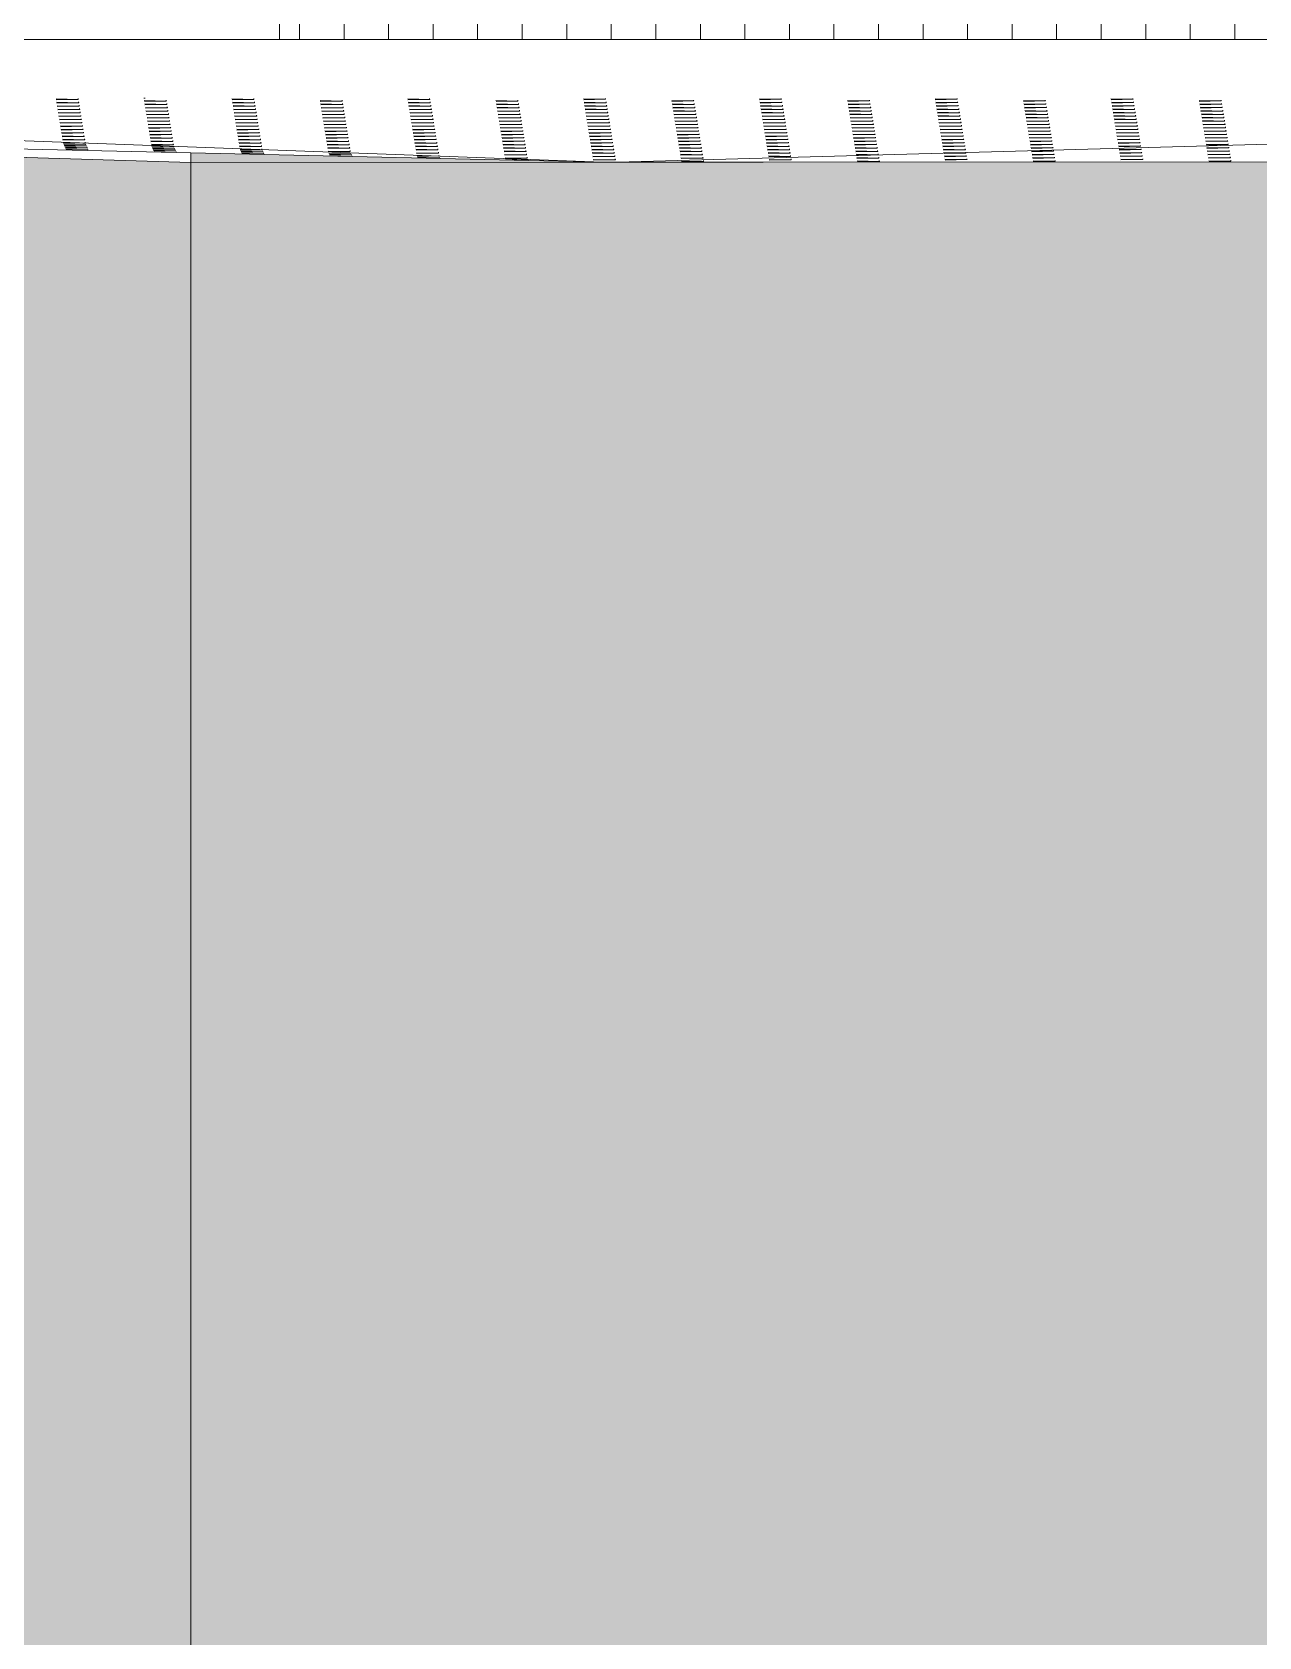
# Model space of a CAD drawing. Header units: millimetres. Extents: x -280990 to -136866, y -15139 to 7194.
# Drawn here: x -149202 to -145015, y -4239 to 1239 of the extents above; entities that cross this region are included whole.
import ezdxf

# ---------------------------------------------------------------- set-up
doc = ezdxf.new("R2010")
doc.units = ezdxf.units.MM
doc.header["$MEASUREMENT"] = 0
for name, color, linetype, lineweight in [('New_2D Drafting - General_Pen_No__1', 7, 'Continuous', 13), ('New_ARCHICAD Windows_Pen_No__1', 7, 'Continuous', 13), ('New_Site & Landscape - Terrain_Pen_No__1', 7, 'Continuous', 13), ('New_Structural - Bearing_Pen_No__1', 7, 'Continuous', 13)]:
    doc.layers.add(name, color=color, linetype=linetype, lineweight=lineweight)
for name, color, linetype, lineweight, true_color in [('New_2D Drafting - General_Pen_No__61', 7, 'Continuous', 20, 0x6a6a6a), ('New_Site & Landscape - Terrain_Pen_No__180', 7, 'Continuous', 15, 0xd6cda7), ('New_Site & Landscape - Terrain_Pen_No__93', 7, 'Continuous', 13, 0xa2a233)]:
    doc.layers.add(name, color=color, linetype=linetype, lineweight=lineweight, true_color=true_color)
doc.layers.add('New_Structural - Bearing', color=7, linetype='Continuous')

msp = doc.modelspace()

# ---------------------------------------------------------------- hatches: boundary and pattern name
at = {"layer": 'New_2D Drafting - General_Pen_No__61', "linetype": 'Continuous', "lineweight": 20, "true_color": 0x6a6a6a}
h = msp.add_hatch(dxfattribs=at)
h.set_pattern_fill('Dashed_0003', color=251, style=0, pattern_type=2)
h.set_pattern_definition([(45, (544818.18, 1213.55), (-183.84776, 183.84776), [194.99999, -65]), (45, (544818.18, 1397.4), (-183.84776, 183.84776), [194.99999, -65])])
h.paths.add_polyline_path([(-175351.4119, -15138.6962), (-136866.4204, -15138.6962), (-136880.1435, 617.9985), (-140103.53, 790.1595), (-144752.4156, 795.3361), (-148659.4545, 793.5462), (-155902.5965, 1013.7076), (-157702.217, 993.5462), (-159022.8864, 993.5462), (-164626.0405, 993.5462), (-175321.6693, 1014.3891), (-175351.4118, -246.9237)])
at = {"layer": 'New_Site & Landscape - Terrain_Pen_No__180', "linetype": 'Continuous', "lineweight": 0, "true_color": 0x353329}
msp.add_hatch(color=250, dxfattribs=at).paths.add_polyline_path([(-148659.4545, -13925.15), (-136916.8206, -13925.15), (-136916.8206, 624.3925), (-140415.5027, 793.5462), (-143030.2605, 793.5462), (-143125.0712, 796.005), (-147206.082, 794.3275), (-147255.4629, 794.3303), (-148659.4545, 826.4303)])
at = {"layer": 'New_Structural - Bearing', "linetype": 'Continuous', "lineweight": 0, "true_color": 0x000000}
h = msp.add_hatch(dxfattribs=at)
h.set_pattern_fill('Plank_Floor_vert_0003', color=18, style=0, pattern_type=2)
h.set_pattern_definition([(90, (544830.7, 1213.55), (152, 0), [])])
h.paths.add_polyline_path([(-153207.4082, 4013.5462), (-148357.4546, 4013.5462), (-148357.4544, 1213.5462), (-139310.9759, 1213.5462), (-139310.9759, 5033.5462), (-153192.9711, 5033.5462), (-153192.9711, 4683.5462), (-153207.4082, 4683.5462)])

# ---------------------------------------------------------------- linework, layer by layer
at = {"layer": 'New_2D Drafting - General_Pen_No__1', "color": 7, "linetype": 'Continuous', "lineweight": 13, "flags": 128}
msp.add_lwpolyline([(-175351.4119, -15138.6962), (-136866.4204, -15138.6962), (-136880.1435, 617.9985), (-140103.53, 790.1595), (-144752.4156, 795.3361), (-148659.4545, 793.5462), (-155902.5965, 1013.7076), (-157702.217, 993.5462), (-159022.8864, 993.5462), (-164626.0405, 993.5462), (-175321.6693, 1014.3891), (-175351.4118, -246.9237)], close=True, dxfattribs=at)
at = {"layer": 'New_ARCHICAD Windows_Pen_No__1', "color": 7, "linetype": 'Continuous', "lineweight": 13}
msp.add_line((-148357.4545, 4013.5462), (-148357.4545, 1213.5462), dxfattribs=at)
at = {"layer": 'New_Site & Landscape - Terrain_Pen_No__1', "color": 7, "linetype": 'Continuous', "lineweight": 13}
for p, q in [((-155902.5965, 993.5462), (-148659.4545, 826.4303)), ((-153202.9572, 1013.5418), (-147255.4629, 794.3303)), ((-149044.5264, 1008.8878), (-149119.7571, 1010.3121)), ((-149044.5264, 1008.8878), (-149119.2935, 1007.4453)), ((-149042.6722, 997.4206), (-149117.9029, 998.8449)), ((-149042.6722, 997.4206), (-149117.4393, 995.9781)), ((-149040.8179, 985.9534), (-149116.0486, 987.3777)), ((-149040.8179, 985.9534), (-149115.5851, 984.511)), ((-149044.5264, 1008.8878), (-149044.9899, 1011.7546)), ((-149042.6722, 997.4206), (-149043.1357, 1000.2874)), ((-149040.8179, 985.9534), (-149041.2815, 988.8202)), ((-148815.7596, 1013.3014), (-148820.2249, 1013.2153)), ((-148743.6036, 1003.1906), (-148818.8343, 1004.6149)), ((-148743.6036, 1003.1906), (-148818.3707, 1001.7481)), ((-148741.7494, 991.7234), (-148816.9801, 993.1477)), ((-148741.7494, 991.7234), (-148816.5165, 990.2809)), ((-148743.6036, 1003.1906), (-148744.0671, 1006.0574)), ((-148741.7494, 991.7234), (-148742.2129, 994.5902)), ((-148444.535, 1008.9605), (-148519.7657, 1010.3848)), ((-148444.535, 1008.9605), (-148519.3021, 1007.518)), ((-148442.6808, 997.4933), (-148517.9115, 998.9177)), ((-148442.6808, 997.4933), (-148517.4479, 996.0509)), ((-148440.8265, 986.0262), (-148516.0572, 987.4505)), ((-148440.8265, 986.0262), (-148515.5937, 984.5837)), ((-148444.535, 1008.9605), (-148444.9985, 1011.8273)), ((-148442.6808, 997.4933), (-148443.1443, 1000.3601)), ((-148440.8265, 986.0262), (-148441.2901, 988.893)), ((-148143.6122, 1003.2633), (-148218.8429, 1004.6876)), ((-148143.6122, 1003.2633), (-148218.3793, 1001.8208)), ((-148141.7579, 991.7961), (-148216.9886, 993.2204)), ((-148141.7579, 991.7961), (-148216.5251, 990.3536)), ((-148143.6122, 1003.2633), (-148144.0757, 1006.1301)), ((-148141.7579, 991.7961), (-148142.2215, 994.6629)), ((-147844.5436, 1009.0332), (-147919.7743, 1010.4576)), ((-147844.5436, 1009.0332), (-147919.3107, 1007.5908)), ((-147842.6894, 997.5661), (-147917.9201, 998.9904)), ((-147842.6893, 997.5661), (-147917.4565, 996.1236)), ((-147840.8351, 986.0989), (-147916.0658, 987.5232)), ((-147840.8351, 986.0989), (-147915.6023, 984.6564)), ((-147844.5436, 1009.0332), (-147845.0071, 1011.9)), ((-147842.6893, 997.5661), (-147843.1529, 1000.4329)), ((-147840.8351, 986.0989), (-147841.2987, 988.9657)), ((-147543.6208, 1003.336), (-147618.8515, 1004.7603)), ((-147543.6208, 1003.336), (-147618.3879, 1001.8935)), ((-147541.7665, 991.8688), (-147616.9972, 993.2931)), ((-147541.7665, 991.8688), (-147616.5337, 990.4263)), ((-147543.6208, 1003.336), (-147544.0843, 1006.2028)), ((-147541.7665, 991.8688), (-147542.2301, 994.7356)), ((-147244.5522, 1009.106), (-147319.7829, 1010.5303)), ((-147244.5522, 1009.106), (-147319.3193, 1007.6635)), ((-147242.6979, 997.6388), (-147317.9286, 999.0631)), ((-147242.6979, 997.6388), (-147317.4651, 996.1963)), ((-147240.8437, 986.1716), (-147316.0744, 987.5959)), ((-147240.8437, 986.1716), (-147315.6109, 984.7291)), ((-147244.5522, 1009.106), (-147245.0157, 1011.9728)), ((-147242.6979, 997.6388), (-147243.1615, 1000.5056)), ((-147240.8437, 986.1716), (-147241.3073, 989.0384)), ((-139346.2589, 1012.7825), (-147205.25, 794.3506)), ((-146943.6294, 1003.4087), (-147018.8601, 1004.833)), ((-146943.6294, 1003.4087), (-147018.3965, 1001.9662)), ((-146941.7751, 991.9415), (-147017.0058, 993.3658)), ((-146941.7751, 991.9415), (-147016.5423, 990.499)), ((-146943.6294, 1003.4087), (-146944.0929, 1006.2755)), ((-146941.7751, 991.9415), (-146942.2387, 994.8083)), ((-146644.5608, 1009.1787), (-146719.7915, 1010.603)), ((-146644.5608, 1009.1787), (-146719.3279, 1007.7362)), ((-146642.7065, 997.7115), (-146717.9372, 999.1358)), ((-146642.7065, 997.7115), (-146717.4737, 996.269)), ((-146640.8523, 986.2443), (-146716.083, 987.6686)), ((-146640.8523, 986.2443), (-146715.6195, 984.8018)), ((-146644.5608, 1009.1787), (-146645.0243, 1012.0455)), ((-146642.7065, 997.7115), (-146643.1701, 1000.5783)), ((-146640.8523, 986.2443), (-146641.3159, 989.1111)), ((-146343.6379, 1003.4814), (-146418.8687, 1004.9057)), ((-146343.6379, 1003.4814), (-146418.4051, 1002.039)), ((-146341.7837, 992.0143), (-146417.0144, 993.4386)), ((-146341.7837, 992.0143), (-146416.5509, 990.5718)), ((-146343.638, 1003.4814), (-146344.1015, 1006.3482)), ((-146341.7837, 992.0143), (-146342.2473, 994.881)), ((-146044.5694, 1009.2514), (-146119.8001, 1010.6757)), ((-146044.5694, 1009.2514), (-146119.3365, 1007.8089)), ((-146042.7151, 997.7842), (-146117.9458, 999.2085)), ((-146042.7151, 997.7842), (-146117.4823, 996.3417)), ((-146040.8609, 986.317), (-146116.0916, 987.7413)), ((-146040.8609, 986.317), (-146115.6281, 984.8745)), ((-146044.5694, 1009.2514), (-146045.0329, 1012.1182)), ((-146042.7151, 997.7842), (-146043.1787, 1000.651)), ((-146040.8609, 986.317), (-146041.3245, 989.1838)), ((-145743.6465, 1003.5542), (-145818.8772, 1004.9785)), ((-145743.6465, 1003.5542), (-145818.4137, 1002.1117)), ((-145741.7923, 992.087), (-145817.023, 993.5113)), ((-145741.7923, 992.087), (-145816.5595, 990.6445)), ((-145743.6465, 1003.5542), (-145744.1101, 1006.421)), ((-145741.7923, 992.087), (-145742.2559, 994.9538)), ((-145444.578, 1009.3241), (-145519.8087, 1010.7484)), ((-145444.578, 1009.3241), (-145519.3451, 1007.8816)), ((-145442.7237, 997.8569), (-145517.9544, 999.2812)), ((-145442.7237, 997.8569), (-145517.4909, 996.4144)), ((-145440.8695, 986.3897), (-145516.1002, 987.814)), ((-145440.8695, 986.3897), (-145515.6367, 984.9472)), ((-145444.5779, 1009.3241), (-145445.0415, 1012.1909)), ((-145442.7237, 997.8569), (-145443.1873, 1000.7237)), ((-145440.8695, 986.3897), (-145441.3331, 989.2565)), ((-145143.6551, 1003.6269), (-145218.8858, 1005.0512)), ((-145143.6551, 1003.6269), (-145218.4223, 1002.1844)), ((-145141.8009, 992.1597), (-145217.0316, 993.584)), ((-145141.8009, 992.1597), (-145216.5681, 990.7172)), ((-145143.6551, 1003.6269), (-145144.1187, 1006.4937)), ((-145141.8009, 992.1597), (-145142.2645, 995.0265)), ((-149038.9637, 974.4862), (-149114.1944, 975.9106)), ((-149038.9637, 974.4862), (-149113.7309, 973.0438)), ((-149037.1095, 963.0191), (-149112.3402, 964.4434)), ((-149037.1095, 963.0191), (-149111.8767, 961.5766)), ((-149035.2553, 951.5519), (-149110.486, 952.9762)), ((-149035.2553, 951.5519), (-149110.0224, 950.1094)), ((-149033.4011, 940.0847), (-149108.6318, 941.509)), ((-149033.4011, 940.0847), (-149108.1682, 938.6422)), ((-149038.9637, 974.4862), (-149039.4273, 977.353)), ((-149037.1095, 963.0191), (-149037.5731, 965.8859)), ((-149035.2553, 951.5519), (-149035.7188, 954.4187)), ((-149033.4011, 940.0847), (-149033.8646, 942.9515)), ((-149031.5469, 928.6175), (-149032.0104, 931.4843)), ((-148739.8951, 980.2562), (-148815.1258, 981.6805)), ((-148739.8951, 980.2562), (-148814.6623, 978.8137)), ((-148738.0409, 968.789), (-148813.2716, 970.2133)), ((-148738.0409, 968.789), (-148812.8081, 967.3465)), ((-148736.1867, 957.3218), (-148811.4174, 958.7461)), ((-148736.1867, 957.3218), (-148810.9538, 955.8793)), ((-148734.3325, 945.8546), (-148809.5632, 947.2789)), ((-148734.3325, 945.8546), (-148809.0996, 944.4121)), ((-148732.4783, 934.3874), (-148807.709, 935.8118)), ((-148732.4783, 934.3874), (-148807.2454, 932.945)), ((-148739.8951, 980.2562), (-148740.3587, 983.123)), ((-148738.0409, 968.789), (-148738.5045, 971.6558)), ((-148736.1867, 957.3218), (-148736.6503, 960.1886)), ((-148734.3325, 945.8546), (-148734.796, 948.7214)), ((-148732.4783, 934.3874), (-148732.9418, 937.2542)), ((-148438.9723, 974.559), (-148514.203, 975.9833)), ((-148438.9723, 974.559), (-148513.7395, 973.1165)), ((-148437.1181, 963.0918), (-148512.3488, 964.5161)), ((-148437.1181, 963.0918), (-148511.8852, 961.6493)), ((-148435.2639, 951.6246), (-148510.4946, 953.0489)), ((-148435.2639, 951.6246), (-148510.031, 950.1821)), ((-148433.4097, 940.1574), (-148508.6404, 941.5817)), ((-148433.4097, 940.1574), (-148508.1768, 938.7149)), ((-148438.9723, 974.559), (-148439.4359, 977.4258)), ((-148437.1181, 963.0918), (-148437.5817, 965.9586)), ((-148435.2639, 951.6246), (-148435.7274, 954.4914)), ((-148433.4097, 940.1574), (-148433.8732, 943.0242)), ((-148431.5554, 928.6902), (-148432.019, 931.557)), ((-148139.9037, 980.3289), (-148215.1344, 981.7532)), ((-148139.9037, 980.3289), (-148214.6709, 978.8864)), ((-148138.0495, 968.8617), (-148213.2802, 970.286)), ((-148138.0495, 968.8617), (-148212.8167, 967.4192)), ((-148136.1953, 957.3945), (-148211.426, 958.8188)), ((-148136.1953, 957.3945), (-148210.9624, 955.9521)), ((-148134.3411, 945.9273), (-148209.5718, 947.3517)), ((-148134.3411, 945.9273), (-148209.1082, 944.4849)), ((-148132.4869, 934.4602), (-148207.7176, 935.8845)), ((-148132.4869, 934.4602), (-148207.254, 933.0177)), ((-148139.9037, 980.3289), (-148140.3673, 983.1957)), ((-148138.0495, 968.8617), (-148138.5131, 971.7285)), ((-148136.1953, 957.3945), (-148136.6588, 960.2613)), ((-148134.3411, 945.9273), (-148134.8046, 948.7941)), ((-148132.4869, 934.4602), (-148132.9504, 937.327)), ((-147838.9809, 974.6317), (-147914.2116, 976.056)), ((-147838.9809, 974.6317), (-147913.7481, 973.1892)), ((-147837.1267, 963.1645), (-147912.3574, 964.5888)), ((-147837.1267, 963.1645), (-147911.8938, 961.722)), ((-147835.2725, 951.6973), (-147910.5032, 953.1216)), ((-147835.2725, 951.6973), (-147910.0396, 950.2548)), ((-147833.4183, 940.2301), (-147908.649, 941.6544)), ((-147833.4183, 940.2301), (-147908.1854, 938.7876)), ((-147838.9809, 974.6317), (-147839.4445, 977.4985)), ((-147837.1267, 963.1645), (-147837.5902, 966.0313)), ((-147835.2725, 951.6973), (-147835.736, 954.5641)), ((-147833.4183, 940.2301), (-147833.8818, 943.0969)), ((-147831.564, 928.7629), (-147832.0276, 931.6297)), ((-147539.9123, 980.4016), (-147615.143, 981.8259)), ((-147539.9123, 980.4016), (-147614.6795, 978.9591)), ((-147538.0581, 968.9344), (-147613.2888, 970.3588)), ((-147538.0581, 968.9344), (-147612.8253, 967.492)), ((-147536.2039, 957.4673), (-147611.4346, 958.8916)), ((-147536.2039, 957.4673), (-147610.971, 956.0248)), ((-147534.3497, 946.0001), (-147609.5804, 947.4244)), ((-147534.3497, 946.0001), (-147609.1168, 944.5576)), ((-147532.4955, 934.5329), (-147607.7262, 935.9572)), ((-147532.4954, 934.5329), (-147607.2626, 933.0904)), ((-147539.9123, 980.4016), (-147540.3759, 983.2684)), ((-147538.0581, 968.9344), (-147538.5217, 971.8012)), ((-147536.2039, 957.4673), (-147536.6674, 960.3341)), ((-147534.3497, 946.0001), (-147534.8132, 948.8669)), ((-147532.4955, 934.5329), (-147532.959, 937.3997)), ((-147238.9895, 974.7044), (-147314.2202, 976.1287)), ((-147238.9895, 974.7044), (-147313.7567, 973.2619)), ((-147237.1353, 963.2372), (-147312.366, 964.6615)), ((-147237.1353, 963.2372), (-147311.9024, 961.7947)), ((-147235.2811, 951.77), (-147310.5118, 953.1943)), ((-147235.2811, 951.77), (-147310.0482, 950.3275)), ((-147233.4269, 940.3028), (-147308.6576, 941.7271)), ((-147233.4269, 940.3028), (-147308.194, 938.8603)), ((-147238.9895, 974.7044), (-147239.4531, 977.5712)), ((-147237.1353, 963.2372), (-147237.5988, 966.104)), ((-147235.2811, 951.77), (-147235.7446, 954.6368)), ((-147233.4269, 940.3028), (-147233.8904, 943.1696)), ((-147231.5726, 928.8356), (-147232.0362, 931.7024)), ((-146939.9209, 980.4743), (-147015.1516, 981.8987)), ((-146939.9209, 980.4743), (-147014.6881, 979.0319)), ((-146938.0667, 969.0072), (-147013.2974, 970.4315)), ((-146938.0667, 969.0072), (-147012.8338, 967.5647)), ((-146936.2125, 957.54), (-147011.4432, 958.9643)), ((-146936.2125, 957.54), (-147010.9796, 956.0975)), ((-146934.3583, 946.0728), (-147009.589, 947.4971)), ((-146934.3583, 946.0728), (-147009.1254, 944.6303)), ((-146932.504, 934.6056), (-147007.7348, 936.0299)), ((-146932.504, 934.6056), (-147007.2712, 933.1631)), ((-146939.9209, 980.4743), (-146940.3845, 983.3411)), ((-146938.0667, 969.0072), (-146938.5303, 971.874)), ((-146936.2125, 957.54), (-146936.676, 960.4068)), ((-146934.3583, 946.0728), (-146934.8218, 948.9396)), ((-146932.504, 934.6056), (-146932.9676, 937.4724)), ((-146638.9981, 974.7771), (-146714.2288, 976.2014)), ((-146638.9981, 974.7771), (-146713.7653, 973.3346)), ((-146637.1439, 963.3099), (-146712.3746, 964.7342)), ((-146637.1439, 963.3099), (-146711.911, 961.8674)), ((-146635.2897, 951.8427), (-146710.5204, 953.267)), ((-146635.2897, 951.8427), (-146710.0568, 950.4002)), ((-146633.4355, 940.3755), (-146708.6662, 941.7999)), ((-146633.4355, 940.3755), (-146708.2026, 938.9331)), ((-146638.9981, 974.7771), (-146639.4617, 977.6439)), ((-146637.1439, 963.3099), (-146637.6074, 966.1767)), ((-146635.2897, 951.8427), (-146635.7532, 954.7095)), ((-146633.4355, 940.3755), (-146633.899, 943.2423)), ((-146631.5812, 928.9084), (-146632.0448, 931.7751)), ((-146339.9295, 980.5471), (-146415.1602, 981.9714)), ((-146339.9295, 980.5471), (-146414.6967, 979.1046)), ((-146338.0753, 969.0799), (-146413.306, 970.5042)), ((-146338.0753, 969.0799), (-146412.8424, 967.6374)), ((-146336.2211, 957.6127), (-146411.4518, 959.037)), ((-146336.2211, 957.6127), (-146410.9882, 956.1702)), ((-146334.3669, 946.1455), (-146409.5976, 947.5698)), ((-146334.3669, 946.1455), (-146409.134, 944.703)), ((-146332.5126, 934.6783), (-146407.7433, 936.1026)), ((-146332.5126, 934.6783), (-146407.2798, 933.2358)), ((-146339.9295, 980.5471), (-146340.3931, 983.4139)), ((-146338.0753, 969.0799), (-146338.5389, 971.9467)), ((-146336.2211, 957.6127), (-146336.6846, 960.4795)), ((-146334.3669, 946.1455), (-146334.8304, 949.0123)), ((-146332.5126, 934.6783), (-146332.9762, 937.5451)), ((-146039.0067, 974.8498), (-146114.2374, 976.2741)), ((-146039.0067, 974.8498), (-146113.7739, 973.4073)), ((-146037.1525, 963.3826), (-146112.3832, 964.8069)), ((-146037.1525, 963.3826), (-146111.9196, 961.9401)), ((-146035.2983, 951.9154), (-146110.529, 953.3398)), ((-146035.2983, 951.9154), (-146110.0654, 950.473)), ((-146033.4441, 940.4483), (-146108.6748, 941.8726)), ((-146033.444, 940.4483), (-146108.2112, 939.0058)), ((-146039.0067, 974.8498), (-146039.4703, 977.7166)), ((-146037.1525, 963.3826), (-146037.616, 966.2494)), ((-146035.2983, 951.9154), (-146035.7618, 954.7822)), ((-146033.444, 940.4483), (-146033.9076, 943.3151)), ((-146031.5898, 928.9811), (-146032.0534, 931.8479)), ((-145739.9381, 980.6198), (-145815.1688, 982.0441)), ((-145739.9381, 980.6198), (-145814.7053, 979.1773)), ((-145738.0839, 969.1526), (-145813.3146, 970.5769)), ((-145738.0839, 969.1526), (-145812.851, 967.7101)), ((-145736.2297, 957.6854), (-145811.4604, 959.1097)), ((-145736.2297, 957.6854), (-145810.9968, 956.2429)), ((-145734.3755, 946.2182), (-145809.6062, 947.6425)), ((-145734.3755, 946.2182), (-145809.1426, 944.7757)), ((-145732.5212, 934.751), (-145807.7519, 936.1753)), ((-145732.5212, 934.751), (-145807.2884, 933.3085)), ((-145739.9381, 980.6198), (-145740.4017, 983.4866)), ((-145738.0839, 969.1526), (-145738.5474, 972.0194)), ((-145736.2297, 957.6854), (-145736.6932, 960.5522)), ((-145734.3755, 946.2182), (-145734.839, 949.085)), ((-145732.5212, 934.751), (-145732.9848, 937.6178)), ((-145439.0153, 974.9225), (-145514.246, 976.3468)), ((-145439.0153, 974.9225), (-145513.7824, 973.4801)), ((-145437.1611, 963.4554), (-145512.3918, 964.8797)), ((-145437.1611, 963.4554), (-145511.9282, 962.0129)), ((-145435.3069, 951.9882), (-145510.5376, 953.4125)), ((-145435.3069, 951.9882), (-145510.074, 950.5457)), ((-145433.4526, 940.521), (-145508.6833, 941.9453)), ((-145433.4526, 940.521), (-145508.2198, 939.0785)), ((-145439.0153, 974.9225), (-145439.4788, 977.7893)), ((-145437.1611, 963.4554), (-145437.6246, 966.3221)), ((-145435.3069, 951.9882), (-145435.7704, 954.855)), ((-145433.4526, 940.521), (-145433.9162, 943.3878)), ((-145431.5984, 929.0538), (-145432.062, 931.9206)), ((-145139.9467, 980.6925), (-145215.1774, 982.1168)), ((-145139.9467, 980.6925), (-145214.7138, 979.25)), ((-145138.0925, 969.2253), (-145213.3232, 970.6496)), ((-145138.0925, 969.2253), (-145212.8596, 967.7828)), ((-145136.2383, 957.7581), (-145211.469, 959.1824)), ((-145136.2383, 957.7581), (-145211.0054, 956.3156)), ((-145134.3841, 946.2909), (-145209.6148, 947.7152)), ((-145134.3841, 946.2909), (-145209.1512, 944.8484)), ((-145132.5298, 934.8237), (-145207.7605, 936.248)), ((-145132.5298, 934.8237), (-145207.297, 933.3812)), ((-145139.9467, 980.6925), (-145140.4103, 983.5593)), ((-145138.0925, 969.2253), (-145138.556, 972.0921)), ((-145136.2383, 957.7581), (-145136.7018, 960.6249)), ((-145134.3841, 946.2909), (-145134.8476, 949.1577)), ((-145132.5298, 934.8237), (-145132.9934, 937.6905)), ((-149031.5469, 928.6175), (-149106.7776, 930.0418)), ((-149031.5469, 928.6175), (-149106.314, 927.175)), ((-149029.6926, 917.1503), (-149104.9233, 918.5746)), ((-149029.6926, 917.1503), (-149104.4598, 915.7078)), ((-149027.8384, 905.6831), (-149103.0691, 907.1074)), ((-149027.8384, 905.6831), (-149102.6056, 904.2406)), ((-149025.9842, 894.2159), (-149101.2149, 895.6402)), ((-149025.9842, 894.2159), (-149100.7514, 892.7734)), ((-149024.13, 882.7487), (-149099.3607, 884.173)), ((-149024.13, 882.7487), (-149098.8971, 881.3062)), ((-149029.6926, 917.1503), (-149030.1562, 920.0171)), ((-149027.8384, 905.6831), (-149028.302, 908.5499)), ((-149025.9842, 894.2159), (-149026.4478, 897.0827)), ((-149024.13, 882.7487), (-149024.5935, 885.6155)), ((-148730.624, 922.9203), (-148805.8547, 924.3446)), ((-148730.624, 922.9203), (-148805.3912, 921.4778)), ((-148728.7698, 911.4531), (-148804.0005, 912.8774)), ((-148728.7698, 911.4531), (-148803.537, 910.0106)), ((-148726.9156, 899.9859), (-148802.1463, 901.4102)), ((-148726.9156, 899.9859), (-148801.6828, 898.5434)), ((-148725.0614, 888.5187), (-148800.2921, 889.943)), ((-148725.0614, 888.5187), (-148799.8285, 887.0762)), ((-148723.2072, 877.0515), (-148798.4379, 878.4758)), ((-148723.2072, 877.0515), (-148797.9743, 875.609)), ((-148730.624, 922.9203), (-148731.0876, 925.7871)), ((-148728.7698, 911.4531), (-148729.2334, 914.3199)), ((-148726.9156, 899.9859), (-148727.3792, 902.8527)), ((-148725.0614, 888.5187), (-148725.5249, 891.3855)), ((-148723.2072, 877.0515), (-148723.6707, 879.9183)), ((-148431.5554, 928.6902), (-148506.7862, 930.1145)), ((-148431.5555, 928.6902), (-148506.3226, 927.2477)), ((-148429.7012, 917.223), (-148504.9319, 918.6473)), ((-148429.7012, 917.223), (-148504.4684, 915.7805)), ((-148427.847, 905.7558), (-148503.0777, 907.1801)), ((-148427.847, 905.7558), (-148502.6142, 904.3133)), ((-148425.9928, 894.2886), (-148501.2235, 895.7129)), ((-148425.9928, 894.2886), (-148500.7599, 892.8462)), ((-148424.1386, 882.8214), (-148499.3693, 884.2458)), ((-148424.1386, 882.8214), (-148498.9057, 881.379)), ((-148429.7012, 917.223), (-148430.1648, 920.0898)), ((-148427.847, 905.7558), (-148428.3106, 908.6226)), ((-148425.9928, 894.2886), (-148426.4563, 897.1554)), ((-148424.1386, 882.8214), (-148424.6021, 885.6882)), ((-148130.6326, 922.993), (-148205.8633, 924.4173)), ((-148130.6326, 922.993), (-148205.3998, 921.5505)), ((-148128.7784, 911.5258), (-148204.0091, 912.9501)), ((-148128.7784, 911.5258), (-148203.5456, 910.0833)), ((-148126.9242, 900.0586), (-148202.1549, 901.4829)), ((-148126.9242, 900.0586), (-148201.6913, 898.6161)), ((-148125.07, 888.5914), (-148200.3007, 890.0157)), ((-148125.07, 888.5914), (-148199.8371, 887.1489)), ((-148123.2158, 877.1242), (-148198.4465, 878.5485)), ((-148123.2158, 877.1242), (-148197.9829, 875.6817)), ((-148130.6326, 922.993), (-148131.0962, 925.8598)), ((-148128.7784, 911.5258), (-148129.242, 914.3926)), ((-148126.9242, 900.0586), (-148127.3878, 902.9254)), ((-148125.07, 888.5914), (-148125.5335, 891.4582)), ((-148123.2158, 877.1242), (-148123.6793, 879.991)), ((-147831.564, 928.7629), (-147906.7948, 930.1872)), ((-147831.564, 928.7629), (-147906.3312, 927.3204)), ((-147829.7098, 917.2957), (-147904.9405, 918.72)), ((-147829.7098, 917.2957), (-147904.477, 915.8532)), ((-147827.8556, 905.8285), (-147903.0863, 907.2529)), ((-147827.8556, 905.8285), (-147902.6228, 904.3861)), ((-147826.0014, 894.3614), (-147901.2321, 895.7857)), ((-147826.0014, 894.3614), (-147900.7685, 892.9189)), ((-147824.1472, 882.8942), (-147899.3779, 884.3185)), ((-147824.1472, 882.8942), (-147898.9143, 881.4517)), ((-147829.7098, 917.2957), (-147830.1734, 920.1625)), ((-147827.8556, 905.8285), (-147828.3192, 908.6953)), ((-147826.0014, 894.3614), (-147826.4649, 897.2282)), ((-147824.1472, 882.8942), (-147824.6107, 885.761)), ((-147530.6412, 923.0657), (-147605.8719, 924.49)), ((-147530.6412, 923.0657), (-147605.4084, 921.6232)), ((-147528.787, 911.5985), (-147604.0177, 913.0228)), ((-147528.787, 911.5985), (-147603.5542, 910.156)), ((-147526.9328, 900.1313), (-147602.1635, 901.5556)), ((-147526.9328, 900.1313), (-147601.6999, 898.6888)), ((-147525.0786, 888.6641), (-147600.3093, 890.0884)), ((-147525.0786, 888.6641), (-147599.8457, 887.2216)), ((-147523.2244, 877.1969), (-147598.4551, 878.6212)), ((-147523.2244, 877.1969), (-147597.9915, 875.7544)), ((-147530.6412, 923.0657), (-147531.1048, 925.9325)), ((-147528.787, 911.5985), (-147529.2506, 914.4653)), ((-147526.9328, 900.1313), (-147527.3964, 902.9981)), ((-147525.0786, 888.6641), (-147525.5421, 891.5309)), ((-147523.2244, 877.1969), (-147523.6879, 880.0637)), ((-147231.5726, 928.8356), (-147306.8033, 930.2599)), ((-147231.5726, 928.8356), (-147306.3398, 927.3931)), ((-147229.7184, 917.3684), (-147304.9491, 918.7928)), ((-147229.7184, 917.3684), (-147304.4856, 915.926)), ((-147227.8642, 905.9013), (-147303.0949, 907.3256)), ((-147227.8642, 905.9013), (-147302.6314, 904.4588)), ((-147226.01, 894.4341), (-147301.2407, 895.8584)), ((-147226.01, 894.4341), (-147300.7771, 892.9916)), ((-147224.1558, 882.9669), (-147299.3865, 884.3912)), ((-147224.1558, 882.9669), (-147298.9229, 881.5244)), ((-147229.7184, 917.3684), (-147230.182, 920.2352)), ((-147227.8642, 905.9013), (-147228.3278, 908.7681)), ((-147226.01, 894.4341), (-147226.4735, 897.3009)), ((-147224.1558, 882.9669), (-147224.6193, 885.8337)), ((-146930.6498, 923.1384), (-147005.8805, 924.5627)), ((-146930.6498, 923.1384), (-147005.417, 921.6959)), ((-146928.7956, 911.6712), (-147004.0263, 913.0955)), ((-146928.7956, 911.6712), (-147003.5628, 910.2287)), ((-146926.9414, 900.204), (-147002.1721, 901.6283)), ((-146926.9414, 900.204), (-147001.7085, 898.7615)), ((-146925.0872, 888.7368), (-147000.3179, 890.1611)), ((-146925.0872, 888.7368), (-146999.8543, 887.2943)), ((-146923.233, 877.2696), (-146998.4637, 878.694)), ((-146923.233, 877.2696), (-146998.0001, 875.8272)), ((-146930.6498, 923.1384), (-146931.1134, 926.0052)), ((-146928.7956, 911.6712), (-146929.2592, 914.538)), ((-146926.9414, 900.204), (-146927.405, 903.0708)), ((-146925.0872, 888.7368), (-146925.5507, 891.6036)), ((-146923.233, 877.2696), (-146923.6965, 880.1364)), ((-146631.5812, 928.9084), (-146706.8119, 930.3327)), ((-146631.5812, 928.9084), (-146706.3484, 927.4659)), ((-146629.727, 917.4412), (-146704.9577, 918.8655)), ((-146629.727, 917.4412), (-146704.4942, 915.9987)), ((-146627.8728, 905.974), (-146703.1035, 907.3983)), ((-146627.8728, 905.974), (-146702.6399, 904.5315)), ((-146626.0186, 894.5068), (-146701.2493, 895.9311)), ((-146626.0186, 894.5068), (-146700.7857, 893.0643)), ((-146624.1644, 883.0396), (-146699.3951, 884.4639)), ((-146624.1644, 883.0396), (-146698.9315, 881.5971)), ((-146629.727, 917.4412), (-146630.1906, 920.308)), ((-146627.8728, 905.974), (-146628.3364, 908.8408)), ((-146626.0186, 894.5068), (-146626.4821, 897.3736)), ((-146624.1644, 883.0396), (-146624.6279, 885.9064)), ((-146330.6584, 923.2111), (-146405.8891, 924.6354)), ((-146330.6584, 923.2111), (-146405.4256, 921.7686)), ((-146328.8042, 911.7439), (-146404.0349, 913.1682)), ((-146328.8042, 911.7439), (-146403.5714, 910.3014)), ((-146326.95, 900.2767), (-146402.1807, 901.701)), ((-146326.95, 900.2767), (-146401.7171, 898.8342)), ((-146325.0958, 888.8095), (-146400.3265, 890.2339)), ((-146325.0958, 888.8095), (-146399.8629, 887.3671)), ((-146323.2416, 877.3424), (-146398.4723, 878.7667)), ((-146323.2416, 877.3424), (-146398.0087, 875.8999)), ((-146330.6584, 923.2111), (-146331.122, 926.0779)), ((-146328.8042, 911.7439), (-146329.2678, 914.6107)), ((-146326.95, 900.2767), (-146327.4135, 903.1435)), ((-146325.0958, 888.8095), (-146325.5593, 891.6763)), ((-146323.2416, 877.3424), (-146323.7051, 880.2092)), ((-146031.5898, 928.9811), (-146106.8205, 930.4054)), ((-146031.5898, 928.9811), (-146106.357, 927.5386)), ((-146029.7356, 917.5139), (-146104.9663, 918.9382)), ((-146029.7356, 917.5139), (-146104.5028, 916.0714)), ((-146027.8814, 906.0467), (-146103.1121, 907.471)), ((-146027.8814, 906.0467), (-146102.6485, 904.6042)), ((-146026.0272, 894.5795), (-146101.2579, 896.0038)), ((-146026.0272, 894.5795), (-146100.7943, 893.137)), ((-146024.173, 883.1123), (-146099.4037, 884.5366)), ((-146024.173, 883.1123), (-146098.9401, 881.6698)), ((-146029.7356, 917.5139), (-146030.1992, 920.3807)), ((-146027.8814, 906.0467), (-146028.3449, 908.9135)), ((-146026.0272, 894.5795), (-146026.4907, 897.4463)), ((-146024.173, 883.1123), (-146024.6365, 885.9791)), ((-145730.667, 923.2838), (-145805.8977, 924.7081)), ((-145730.667, 923.2838), (-145805.4342, 921.8413)), ((-145728.8128, 911.8166), (-145804.0435, 913.2409)), ((-145728.8128, 911.8166), (-145803.58, 910.3742)), ((-145726.9586, 900.3495), (-145802.1893, 901.7738)), ((-145726.9586, 900.3495), (-145801.7257, 898.907)), ((-145725.1044, 888.8823), (-145800.3351, 890.3066)), ((-145725.1044, 888.8823), (-145799.8715, 887.4398)), ((-145723.2501, 877.4151), (-145798.4809, 878.8394)), ((-145723.2501, 877.4151), (-145798.0173, 875.9726)), ((-145730.667, 923.2838), (-145731.1306, 926.1506)), ((-145728.8128, 911.8166), (-145729.2764, 914.6834)), ((-145726.9586, 900.3495), (-145727.4221, 903.2162)), ((-145725.1044, 888.8823), (-145725.5679, 891.7491)), ((-145723.2502, 877.4151), (-145723.7137, 880.2819)), ((-145431.5984, 929.0538), (-145506.8291, 930.4781)), ((-145431.5984, 929.0538), (-145506.3656, 927.6113)), ((-145429.7442, 917.5866), (-145504.9749, 919.0109)), ((-145429.7442, 917.5866), (-145504.5114, 916.1441)), ((-145427.89, 906.1194), (-145503.1207, 907.5437)), ((-145427.89, 906.1194), (-145502.6571, 904.6769)), ((-145426.0358, 894.6522), (-145501.2665, 896.0765)), ((-145426.0358, 894.6522), (-145500.8029, 893.2097)), ((-145424.1816, 883.185), (-145499.4123, 884.6093)), ((-145424.1816, 883.185), (-145498.9487, 881.7425)), ((-145429.7442, 917.5866), (-145430.2078, 920.4534)), ((-145427.89, 906.1194), (-145428.3535, 908.9862)), ((-145426.0358, 894.6522), (-145426.4993, 897.519)), ((-145424.1816, 883.185), (-145424.6451, 886.0518)), ((-145130.6756, 923.3565), (-145205.9063, 924.7809)), ((-145130.6756, 923.3565), (-145205.4428, 921.9141)), ((-145128.8214, 911.8894), (-145204.0521, 913.3137)), ((-145128.8214, 911.8894), (-145203.5885, 910.4469)), ((-145126.9672, 900.4222), (-145202.1979, 901.8465)), ((-145126.9672, 900.4222), (-145201.7343, 898.9797)), ((-145125.113, 888.955), (-145200.3437, 890.3793)), ((-145125.113, 888.955), (-145199.8801, 887.5125)), ((-145123.2587, 877.4878), (-145198.4894, 878.9121)), ((-145123.2587, 877.4878), (-145198.0259, 876.0453)), ((-145130.6756, 923.3565), (-145131.1392, 926.2233)), ((-145128.8214, 911.8894), (-145129.285, 914.7562)), ((-145126.9672, 900.4222), (-145127.4307, 903.289)), ((-145125.113, 888.955), (-145125.5765, 891.8218)), ((-145123.2587, 877.4878), (-145123.7223, 880.3546)), ((-149022.2758, 871.2815), (-149097.5065, 872.7059)), ((-149022.2758, 871.2815), (-149097.0429, 869.8391)), ((-149044.4884, 860.2699), (-149095.6523, 861.8069)), ((-149028.1045, 859.666), (-149095.1887, 860.7062)), ((-149018.5673, 855.144), (-149093.798, 857.404)), ((-149018.5673, 855.144), (-149093.3345, 856.3033)), ((-149016.7131, 850.7411), (-149091.9438, 853.0011)), ((-149016.7131, 850.7411), (-149091.4803, 851.9004)), ((-149014.8589, 846.3382), (-149090.0896, 848.5982)), ((-149014.8589, 846.3382), (-149089.626, 847.4975)), ((-149013.0047, 841.9353), (-149088.2354, 844.1953)), ((-149013.0047, 841.9353), (-149087.7718, 843.0946)), ((-149011.1505, 837.5324), (-149086.3812, 839.7924)), ((-149011.1505, 837.5324), (-149085.9176, 838.6917)), ((-149020.4215, 859.8144), (-149044.4961, 860.2701)), ((-149020.4215, 859.8144), (-149028.1069, 859.6661)), ((-149022.2758, 871.2815), (-149022.7393, 874.1483)), ((-149020.4215, 859.8144), (-149020.8851, 862.6812)), ((-149018.5673, 855.144), (-149019.0309, 856.2447)), ((-149016.7131, 850.7411), (-149017.1767, 851.8418)), ((-149014.8589, 846.3382), (-149015.3224, 847.4389)), ((-149013.0047, 841.9353), (-149013.4682, 843.036)), ((-149011.1505, 837.5324), (-149011.614, 838.6331)), ((-148721.353, 865.5843), (-148796.5837, 867.0086)), ((-148721.353, 865.5843), (-148796.1201, 864.1418)), ((-148719.4987, 854.1171), (-148794.7294, 855.5414)), ((-148719.4987, 854.1171), (-148794.2659, 852.6746)), ((-148717.6445, 846.1038), (-148792.8752, 848.3639)), ((-148717.6445, 846.1038), (-148792.4117, 847.2631)), ((-148715.7903, 841.7009), (-148791.021, 843.9609)), ((-148715.7903, 841.7009), (-148790.5575, 842.8602)), ((-148713.9361, 837.298), (-148789.1668, 839.558)), ((-148713.9361, 837.298), (-148788.7032, 838.4573)), ((-148712.0819, 832.8951), (-148787.3126, 835.1551)), ((-148712.0819, 832.8951), (-148786.849, 834.0544)), ((-148710.2276, 828.4922), (-148785.4583, 830.7522)), ((-148710.2276, 828.4922), (-148784.9948, 829.6515)), ((-148721.353, 865.5843), (-148721.8165, 868.4511)), ((-148719.4987, 854.1171), (-148719.9623, 856.9839)), ((-148717.6445, 846.1038), (-148718.1081, 847.2045)), ((-148715.7903, 841.7009), (-148716.2539, 842.8016)), ((-148713.9361, 837.298), (-148714.3996, 838.3987)), ((-148712.0819, 832.8951), (-148712.5454, 833.9958)), ((-148710.2276, 828.4922), (-148710.6912, 829.5929)), ((-148422.2844, 871.3543), (-148497.5151, 872.7786)), ((-148422.2844, 871.3543), (-148497.0515, 869.9118)), ((-148420.4301, 859.8871), (-148495.6608, 861.3114)), ((-148420.4301, 859.8871), (-148495.1973, 858.4446)), ((-148418.5759, 848.4199), (-148493.8066, 849.8442)), ((-148418.5759, 848.4199), (-148493.3431, 846.9774)), ((-148416.7217, 837.0636), (-148491.9524, 839.3237)), ((-148416.7217, 837.0636), (-148491.4889, 838.223)), ((-148414.8675, 832.6607), (-148490.0982, 834.9208)), ((-148414.8675, 832.6607), (-148489.6346, 833.8201)), ((-148413.0133, 828.2578), (-148488.244, 830.5179)), ((-148413.0133, 828.2578), (-148487.7804, 829.4172)), ((-148411.1591, 823.8549), (-148486.3898, 826.115)), ((-148411.1591, 823.8549), (-148485.9262, 825.0142)), ((-148422.2844, 871.3543), (-148422.7479, 874.2211)), ((-148420.4301, 859.8871), (-148420.8937, 862.7539)), ((-148418.5759, 848.4199), (-148419.0395, 851.2867)), ((-148416.7508, 837.1328), (-148417.1853, 839.8195)), ((-148416.7217, 837.0636), (-148416.7509, 837.1329)), ((-148414.8675, 832.6607), (-148415.331, 833.7615)), ((-148413.0133, 828.2578), (-148413.4768, 829.3586)), ((-148411.1591, 823.8549), (-148411.6226, 824.9557)), ((-148121.3616, 865.657), (-148196.5923, 867.0813)), ((-148121.3616, 865.657), (-148196.1287, 864.2145)), ((-148119.5073, 854.1898), (-148194.738, 855.6141)), ((-148119.5073, 854.1898), (-148194.2745, 852.7473)), ((-148117.6531, 842.7226), (-148192.8838, 844.147)), ((-148117.6531, 842.7226), (-148192.4203, 841.2802)), ((-148115.7989, 831.2555), (-148191.0296, 832.6798)), ((-148115.7989, 831.2555), (-148190.566, 829.813)), ((-148113.9447, 823.6206), (-148189.1754, 825.8806)), ((-148113.9447, 823.6206), (-148188.7118, 824.7799)), ((-148121.3616, 865.657), (-148121.8251, 868.5238)), ((-148119.5073, 854.1898), (-148119.9709, 857.0566)), ((-148117.6531, 842.7226), (-148118.1167, 845.5894)), ((-148115.7989, 831.2555), (-148116.2625, 834.1223)), ((-148113.9447, 823.6206), (-148114.4082, 824.7213)), ((-147822.293, 871.427), (-147897.5237, 872.8513)), ((-147822.293, 871.427), (-147897.0601, 869.9845)), ((-147820.4387, 859.9598), (-147895.6694, 861.3841)), ((-147820.4387, 859.9598), (-147895.2059, 858.5173)), ((-147818.5845, 848.4926), (-147893.8152, 849.9169)), ((-147818.5845, 848.4926), (-147893.3517, 847.0501)), ((-147816.7303, 837.0254), (-147891.961, 838.4497)), ((-147816.7303, 837.0254), (-147891.4974, 835.5829)), ((-147814.8761, 825.5582), (-147890.1068, 826.9825)), ((-147814.8761, 825.5582), (-147889.6432, 824.1157)), ((-147822.293, 871.427), (-147822.7565, 874.2938)), ((-147820.4387, 859.9598), (-147820.9023, 862.8266)), ((-147818.5845, 848.4926), (-147819.0481, 851.3594)), ((-147816.7303, 837.0254), (-147817.1939, 839.8922)), ((-147814.8761, 825.5582), (-147815.3396, 828.425)), ((-147521.3701, 865.7297), (-147596.6008, 867.154)), ((-147521.3701, 865.7297), (-147596.1373, 864.2873)), ((-147519.5159, 854.2625), (-147594.7466, 855.6869)), ((-147519.5159, 854.2625), (-147594.2831, 852.8201)), ((-147517.6617, 842.7954), (-147592.8924, 844.2197)), ((-147517.6617, 842.7954), (-147592.4289, 841.3529)), ((-147515.8075, 831.3282), (-147591.0382, 832.7525)), ((-147515.8075, 831.3282), (-147590.5746, 829.8857)), ((-147521.3701, 865.7297), (-147521.8337, 868.5965)), ((-147519.5159, 854.2625), (-147519.9795, 857.1293)), ((-147517.6617, 842.7954), (-147518.1253, 845.6622)), ((-147515.8075, 831.3282), (-147516.271, 834.195)), ((-147513.9533, 819.861), (-147514.4168, 822.7278)), ((-147222.3016, 871.4997), (-147297.5323, 872.924)), ((-147222.3015, 871.4997), (-147297.0687, 870.0572)), ((-147220.4473, 860.0325), (-147295.678, 861.4568)), ((-147220.4473, 860.0325), (-147295.2145, 858.59)), ((-147218.5931, 848.5653), (-147293.8238, 849.9896)), ((-147218.5931, 848.5653), (-147293.3603, 847.1228)), ((-147216.7389, 837.0981), (-147291.9696, 838.5224)), ((-147216.7389, 837.0981), (-147291.506, 835.6556)), ((-147214.8847, 825.6309), (-147290.1154, 827.0552)), ((-147214.8847, 825.6309), (-147289.6518, 824.1884)), ((-147222.3015, 871.4997), (-147222.7651, 874.3665)), ((-147220.4473, 860.0325), (-147220.9109, 862.8993)), ((-147218.5931, 848.5653), (-147219.0567, 851.4321)), ((-147216.7389, 837.0981), (-147217.2024, 839.9649)), ((-147214.8847, 825.6309), (-147215.3482, 828.4977)), ((-146921.3787, 865.8025), (-146996.6094, 867.2268)), ((-146921.3787, 865.8025), (-146996.1459, 864.36)), ((-146919.5245, 854.3353), (-146994.7552, 855.7596)), ((-146919.5245, 854.3353), (-146994.2917, 852.8928)), ((-146917.6703, 842.8681), (-146992.901, 844.2924)), ((-146917.6703, 842.8681), (-146992.4375, 841.4256)), ((-146915.8161, 831.4009), (-146991.0468, 832.8252)), ((-146915.8161, 831.4009), (-146990.5832, 829.9584)), ((-146921.3787, 865.8025), (-146921.8423, 868.6693)), ((-146919.5245, 854.3353), (-146919.9881, 857.2021)), ((-146917.6703, 842.8681), (-146918.1339, 845.7349)), ((-146915.8161, 831.4009), (-146916.2796, 834.2677)), ((-146913.9619, 819.9337), (-146914.4254, 822.8005)), ((-146622.3101, 871.5724), (-146697.5408, 872.9967)), ((-146622.3101, 871.5724), (-146697.0773, 870.1299)), ((-146620.4559, 860.1052), (-146695.6866, 861.5295)), ((-146620.4559, 860.1052), (-146695.2231, 858.6627)), ((-146618.6017, 848.638), (-146693.8324, 850.0623)), ((-146618.6017, 848.638), (-146693.3689, 847.1955)), ((-146616.7475, 837.1708), (-146691.9782, 838.5951)), ((-146616.7475, 837.1708), (-146691.5146, 835.7283)), ((-146614.8933, 825.7036), (-146690.124, 827.128)), ((-146614.8933, 825.7036), (-146689.6604, 824.2612)), ((-146622.3101, 871.5724), (-146622.7737, 874.4392)), ((-146620.4559, 860.1052), (-146620.9195, 862.972)), ((-146618.6017, 848.638), (-146619.0653, 851.5048)), ((-146616.7475, 837.1708), (-146617.211, 840.0376)), ((-146614.8933, 825.7036), (-146615.3568, 828.5704)), ((-146321.3873, 865.8752), (-146396.618, 867.2995)), ((-146321.3873, 865.8752), (-146396.1545, 864.4327)), ((-146319.5331, 854.408), (-146394.7638, 855.8323)), ((-146319.5331, 854.408), (-146394.3003, 852.9655)), ((-146317.6789, 842.9408), (-146392.9096, 844.3651)), ((-146317.6789, 842.9408), (-146392.446, 841.4983)), ((-146315.8247, 831.4736), (-146391.0554, 832.8979)), ((-146315.8247, 831.4736), (-146390.5918, 830.0311)), ((-146321.3873, 865.8752), (-146321.8509, 868.742)), ((-146319.5331, 854.408), (-146319.9967, 857.2748)), ((-146317.6789, 842.9408), (-146318.1425, 845.8076)), ((-146315.8247, 831.4736), (-146316.2882, 834.3404)), ((-146313.9705, 820.0064), (-146314.434, 822.8732)), ((-146022.3187, 871.6451), (-146097.5494, 873.0694)), ((-146022.3187, 871.6451), (-146097.0859, 870.2026)), ((-146020.4645, 860.1779), (-146095.6952, 861.6022)), ((-146020.4645, 860.1779), (-146095.2317, 858.7354)), ((-146018.6103, 848.7107), (-146093.841, 850.1351)), ((-146018.6103, 848.7107), (-146093.3775, 847.2683)), ((-146016.7561, 837.2436), (-146091.9868, 838.6679)), ((-146016.7561, 837.2436), (-146091.5232, 835.8011)), ((-146050.3984, 826.4484), (-146090.1326, 827.2007)), ((-146014.9019, 825.8042), (-146089.669, 824.351)), ((-146014.9019, 825.8042), (-146050.3982, 826.4484)), ((-146022.3187, 871.6451), (-146022.7823, 874.5119)), ((-146020.4645, 860.1779), (-146020.9281, 863.0447)), ((-146018.6103, 848.7107), (-146019.0739, 851.5775)), ((-146016.7561, 837.2436), (-146017.2196, 840.1103)), ((-146015.1689, 827.4276), (-146015.3654, 828.6432)), ((-146014.9019, 825.8042), (-146015.1689, 827.4276)), ((-145721.3959, 865.9479), (-145796.6266, 867.3722)), ((-145721.3959, 865.9479), (-145796.1631, 864.5054)), ((-145719.5417, 854.4807), (-145794.7724, 855.905)), ((-145719.5417, 854.4807), (-145794.3089, 853.0382)), ((-145717.6875, 843.0135), (-145792.9182, 844.4378)), ((-145717.6875, 843.0135), (-145792.4546, 841.571)), ((-145715.8333, 831.6168), (-145791.064, 832.9821)), ((-145715.8333, 831.6168), (-145790.6004, 830.1636)), ((-145713.9791, 820.3428), (-145789.2098, 821.7081)), ((-145721.3959, 865.9479), (-145721.8595, 868.8147)), ((-145719.5417, 854.4807), (-145720.0053, 857.3475)), ((-145717.6875, 843.0135), (-145718.1511, 845.8803)), ((-145715.8333, 831.6168), (-145716.2968, 834.4353)), ((-145713.9791, 820.3428), (-145714.4426, 823.1613)), ((-145422.3273, 871.7178), (-145497.558, 873.1421)), ((-145422.3273, 871.7178), (-145497.0945, 870.2753)), ((-145420.4731, 860.2506), (-145495.7038, 861.675)), ((-145420.4731, 860.2506), (-145495.2403, 858.8082)), ((-145418.6189, 848.7835), (-145493.8496, 850.2078)), ((-145418.6189, 848.7835), (-145493.3861, 847.341)), ((-145416.7647, 837.4294), (-145491.9954, 838.7947)), ((-145416.7647, 837.4294), (-145491.5318, 835.9762)), ((-145414.9105, 826.1553), (-145490.1412, 827.5207)), ((-145414.9105, 826.1553), (-145489.6776, 824.7022)), ((-145422.3273, 871.7178), (-145422.7909, 874.5846)), ((-145420.4731, 860.2506), (-145420.9367, 863.1174)), ((-145418.6189, 848.7835), (-145419.0825, 851.6503)), ((-145416.7647, 837.4294), (-145417.2282, 840.2479)), ((-145414.9105, 826.1553), (-145415.374, 828.9738)), ((-145121.4045, 866.0206), (-145196.6352, 867.4449)), ((-145121.4045, 866.0206), (-145196.1717, 864.5781)), ((-145119.5503, 854.5534), (-145194.781, 855.9777)), ((-145119.5503, 854.5534), (-145194.3175, 853.1109)), ((-145117.6961, 843.2419), (-145192.9268, 844.6073)), ((-145117.6961, 843.2419), (-145192.4632, 841.7888)), ((-145115.8419, 831.9679), (-145191.0726, 833.3333)), ((-145115.8419, 831.9679), (-145190.609, 830.5148)), ((-145113.9877, 820.6939), (-145189.2184, 822.0593)), ((-145121.4045, 866.0206), (-145121.8681, 868.8874)), ((-145119.5503, 854.5534), (-145120.0139, 857.4202)), ((-145117.6961, 843.2419), (-145118.1596, 846.0604)), ((-145115.8419, 831.9679), (-145116.3054, 834.7864)), ((-145113.9877, 820.6939), (-145114.4512, 823.5124)), ((-148112.0905, 819.2177), (-148187.3212, 821.4777)), ((-148112.0905, 819.2177), (-148186.8576, 820.377)), ((-148110.2362, 814.8148), (-148185.4669, 817.0748)), ((-148110.2362, 814.8148), (-148185.0034, 815.9741)), ((-148112.0905, 819.2177), (-148112.554, 820.3184)), ((-148110.2362, 814.8148), (-148110.6998, 815.9155)), ((-147813.0219, 814.5804), (-147888.2526, 816.8404)), ((-147813.0219, 814.5804), (-147887.789, 815.7397)), ((-147811.1676, 810.1775), (-147886.3984, 812.4375)), ((-147811.1677, 810.1775), (-147885.9348, 811.3368)), ((-147813.1503, 814.8855), (-147813.4854, 816.9578)), ((-147813.0219, 814.5804), (-147813.1503, 814.8855)), ((-147811.1676, 810.1775), (-147811.6312, 811.2782)), ((-147513.9533, 819.861), (-147589.184, 821.2853)), ((-147513.9533, 819.861), (-147588.7204, 818.4185)), ((-147512.0991, 808.3938), (-147587.3298, 809.8181)), ((-147512.0991, 808.3938), (-147586.8662, 806.9513)), ((-147510.2448, 801.1373), (-147585.4755, 803.3974)), ((-147510.2448, 801.1373), (-147585.012, 802.2966)), ((-147512.0991, 808.3938), (-147512.5626, 811.2606)), ((-147510.2448, 801.1373), (-147510.7084, 802.2381)), ((-147213.0305, 814.1637), (-147288.2612, 815.5881)), ((-147213.0305, 814.1637), (-147287.7976, 812.7213)), ((-147211.1762, 802.6966), (-147286.4069, 804.1209)), ((-147211.1762, 802.6966), (-147285.9434, 801.2541)), ((-147213.0305, 814.1637), (-147213.494, 817.0305)), ((-147211.1762, 802.6966), (-147211.6398, 805.5634)), ((-146913.9619, 819.9337), (-146989.1926, 821.358)), ((-146913.9619, 819.9337), (-146988.729, 818.4912)), ((-146912.1077, 808.4665), (-146987.3384, 809.8908)), ((-146912.1076, 808.4665), (-146986.8748, 807.024)), ((-146910.2534, 797.0924), (-146985.4841, 798.4578)), ((-146910.2534, 797.0924), (-146985.0206, 795.6393)), ((-146912.1077, 808.4665), (-146912.5712, 811.3333)), ((-146910.2534, 797.0924), (-146910.717, 799.9109)), ((-146613.0391, 814.2365), (-146688.2698, 815.6608)), ((-146613.0391, 814.2365), (-146687.8062, 812.794)), ((-146611.1848, 802.905), (-146686.4155, 804.2703)), ((-146611.1848, 802.905), (-146685.952, 801.4518)), ((-146613.0391, 814.2365), (-146613.5026, 817.1033)), ((-146611.1848, 802.905), (-146611.6484, 805.7235)), ((-146313.9705, 820.0064), (-146389.2012, 821.4307)), ((-146313.9705, 820.0064), (-146388.7376, 818.5639)), ((-146312.1162, 808.7176), (-146387.347, 810.0829)), ((-146312.1162, 808.7176), (-146386.8834, 807.2644)), ((-146310.262, 797.4436), (-146385.4927, 798.8089)), ((-146310.262, 797.4436), (-146385.0292, 795.9904)), ((-146312.1162, 808.7176), (-146312.5798, 811.5361)), ((-146310.262, 797.4436), (-146310.7256, 800.2621)), ((-146013.0477, 814.5302), (-146088.2784, 815.8955)), ((-146013.0477, 814.5302), (-146087.8148, 813.077)), ((-146011.1934, 803.2561), (-146086.4241, 804.6215)), ((-146011.1934, 803.2561), (-146085.9606, 801.803)), ((-146013.0477, 814.5302), (-146013.5112, 817.3487)), ((-146011.1934, 803.2561), (-146011.657, 806.0746)), ((-145713.9791, 820.3428), (-145788.7462, 818.8896)), ((-145712.1248, 809.0687), (-145787.3555, 810.4341)), ((-145712.1248, 809.0687), (-145786.892, 807.6156)), ((-145710.2706, 797.7947), (-145785.5013, 799.1601)), ((-145710.2706, 797.7947), (-145785.0378, 796.3416)), ((-145712.1248, 809.0687), (-145712.5884, 811.8872)), ((-145710.2706, 797.7947), (-145710.7342, 800.6132)), ((-145413.0563, 814.8813), (-145488.287, 816.2467)), ((-145413.0562, 814.8813), (-145487.8234, 813.4282)), ((-145411.202, 803.6073), (-145486.4327, 804.9727)), ((-145411.202, 803.6073), (-145485.9692, 802.1542)), ((-145413.0562, 814.8813), (-145413.5198, 817.6998)), ((-145411.202, 803.6073), (-145411.6656, 806.4258)), ((-145409.7972, 795.0659), (-145409.8114, 795.1518)), ((-145113.9877, 820.6939), (-145188.7548, 819.2408)), ((-145112.1334, 809.4199), (-145187.3641, 810.7852)), ((-145112.1334, 809.4199), (-145186.9006, 807.9667)), ((-145110.2792, 798.1459), (-145185.5099, 799.5112)), ((-145110.2792, 798.1459), (-145185.0464, 796.6927)), ((-145112.1334, 809.4199), (-145112.597, 812.2384)), ((-145110.2792, 798.1459), (-145110.7428, 800.9644))]:
    msp.add_line(p, q, dxfattribs=at)
at = {"layer": 'New_Site & Landscape - Terrain_Pen_No__93', "color": 55, "linetype": 'Continuous', "lineweight": 13, "true_color": 0xa2a233}
msp.add_line((-148659.4545, 826.4303), (-148659.4545, -13925.15), dxfattribs=at)
at = {"layer": 'New_Site & Landscape - Terrain_Pen_No__93', "color": 55, "linetype": 'Continuous', "lineweight": 13, "true_color": 0xa2a233, "flags": 128}
msp.add_lwpolyline([(-148659.4545, 826.4303), (-147255.4629, 794.3303), (-147206.082, 794.3275), (-143125.0712, 796.005), (-143030.2605, 793.5462), (-140415.5027, 793.5462), (-136916.8206, 624.3925)], dxfattribs=at)
at = {"layer": 'New_Structural - Bearing_Pen_No__1', "color": 7, "linetype": 'Continuous', "lineweight": 13}
msp.add_line((-153207.4543, 1213.5462), (-139289.9757, 1213.5462), dxfattribs=at)

doc.saveas('drawing.dxf')
